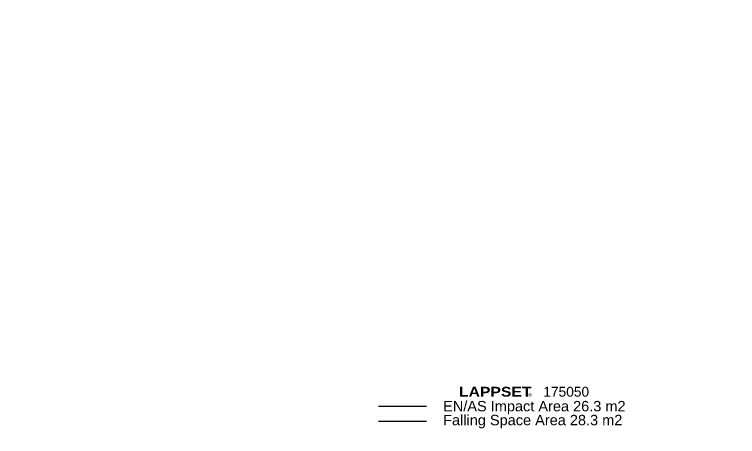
# Model space of a CAD drawing. Extents: x -10000 to 10000, y -10000 to 10000.
# Drawn here: x -10000 to 2864, y 2491 to 10000 of the extents above; entities that cross this region are included whole.
import ezdxf

# ---------------------------------------------------------------- set-up
doc = ezdxf.new("R2010")
doc.units = 0
doc.header["$LTSCALE"] = 5
for name, color, linetype in [('Lg_txt', 4, 'CONTINUOUS'), ('REVIEW_REQUIRED', 30, 'CONTINUOUS'), ('SAFETY_ZONE', 1, 'CONTINUOUS')]:
    doc.layers.add(name, color=color, linetype=linetype)
doc.styles.add('LG1', font='arial.ttf', dxfattribs={"height": 185})
doc.styles.add('LG2', font='ariblk.ttf', dxfattribs={"height": 185})

# ---------------------------------------------------------------- blocks, each defined once
blk = doc.blocks.new('prodnum')
at = {"layer": 'REVIEW_REQUIRED'}
for s, height, style, p in [('LAPPSET', 175, 'LG2', (0, 0)), ('®', 60, 'LG1', (1233, -2))]:
    blk.add_text(s, height=height, dxfattribs=dict(at, style=style)).set_placement(p)
at = {"layer": 'REVIEW_REQUIRED', "style": 'LG1'}
blk.add_attdef('PRODNUM', (1500, 0), '', height=175, dxfattribs=at)

msp = doc.modelspace()

# ---------------------------------------------------------------- linework, layer by layer
at = {"layer": 'REVIEW_REQUIRED'}
msp.add_lwpolyline([(-2671.5, 2758.6), (-3525.9, 2758.6)], dxfattribs=at)
at = {"layer": 'REVIEW_REQUIRED', "invisible_edges": 15}
for points in [[(-10000, -10000, -5), (10000, -10000, -5), (10000, 10000, -5), (-10000, 10000, -5)], [(10000, 10000, -5), (10000, 10000, -2000), (-10000, 10000, -2000), (-10000, 10000, -5)], [(-10000, 10000, -2000), (-10000, 10000, -5), (-10000, -10000, -5), (-10000, -10000, -2000)]]:
    msp.add_3dface(points, dxfattribs=at)
at = {"layer": 'SAFETY_ZONE'}
msp.add_lwpolyline([(-2671.5, 3028.2), (-3525.9, 3028.2)], dxfattribs=at)

# ---------------------------------------------------------------- block references
at = {"layer": 'REVIEW_REQUIRED'}
ref = msp.add_blockref('prodnum', (-2091.5, 3200.7), dxfattribs=at)
ref.add_attrib('PRODNUM', '175050', (-591.5, 3200.7), dxfattribs={"layer": 'Lg_txt', "height": 175, "style": 'LG1'})

# ---------------------------------------------------------------- texts
at = {"layer": 'REVIEW_REQUIRED', "style": 'LG1'}
for s, p in [('EN/AS Impact Area 26.3 m2 ', (-2373.7, 2939.3)), ('Falling Space Area 28.3 m2', (-2373.7, 2692.1))]:
    msp.add_text(s, height=185, dxfattribs=at).set_placement(p)

doc.saveas('drawing.dxf')
